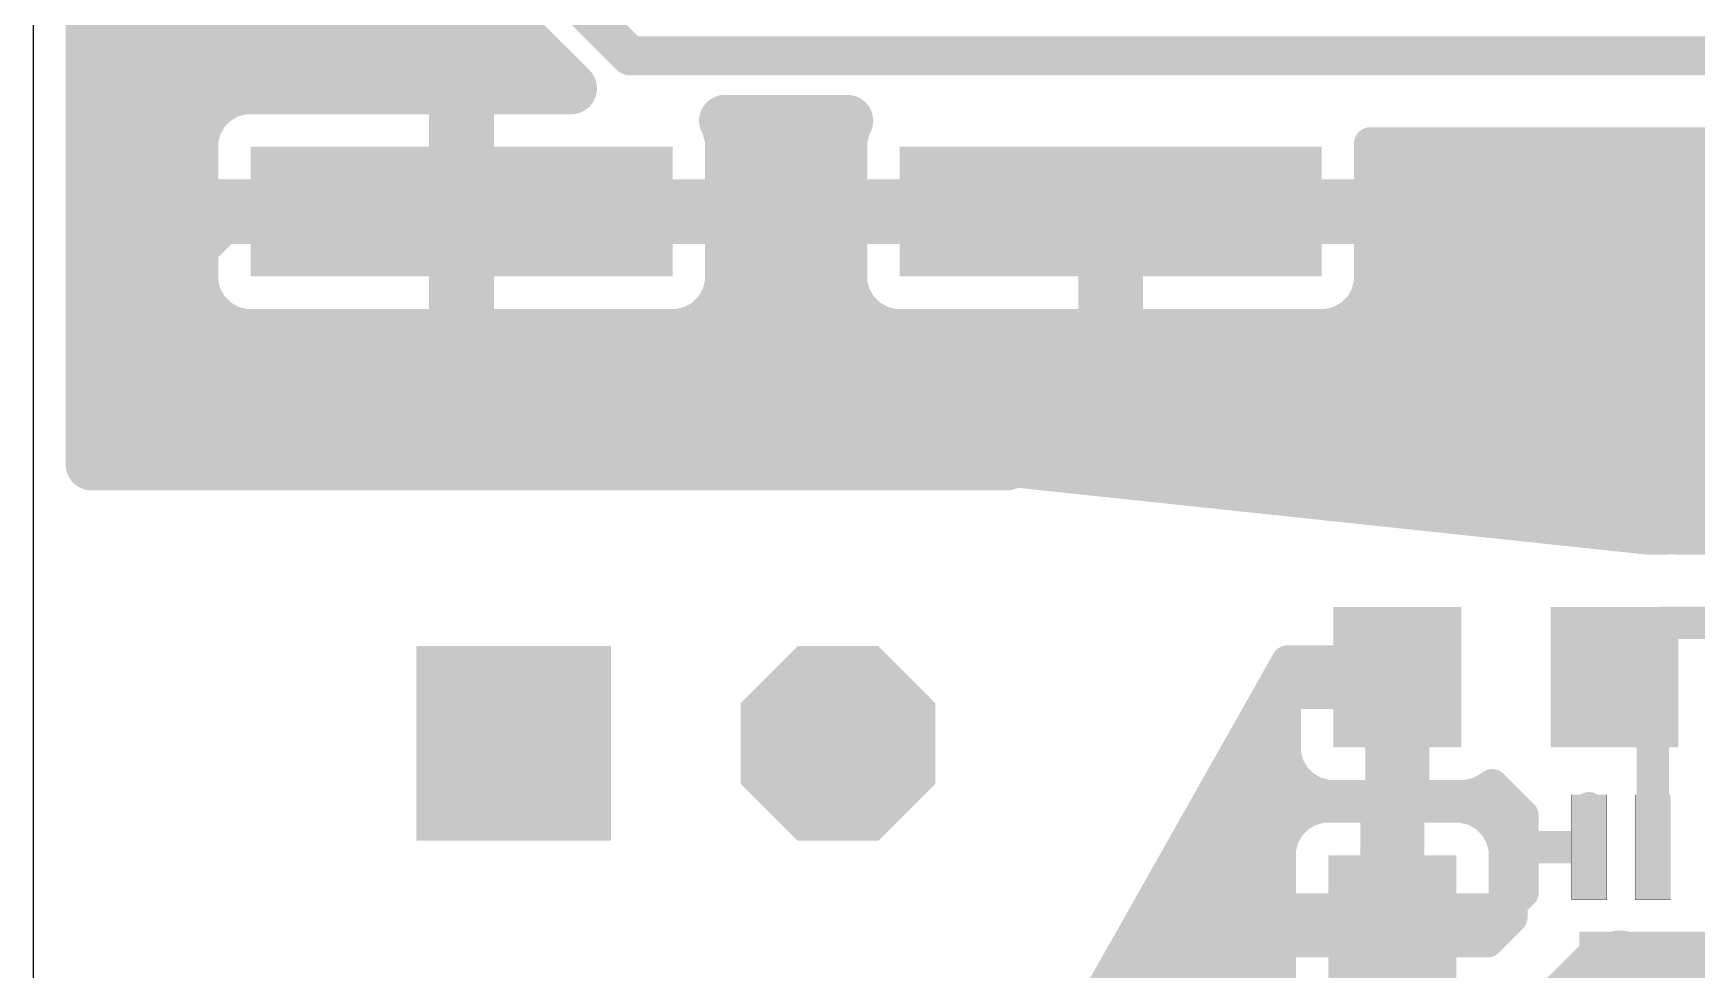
# Model space of a CAD drawing. Extents: x 0 to 81, y 1 to 51.
# Drawn here: x 0 to 13.02, y 10.62 to 17.96 of the extents above; entities that cross this region are included whole.
import ezdxf

# ---------------------------------------------------------------- set-up
doc = ezdxf.new("R2010")
doc.units = 0
for name, color, linetype in [('1', 22, 'CONTINUOUS'), ('17', 82, 'CONTINUOUS'), ('20', 7, 'CONTINUOUS')]:
    doc.layers.add(name, color=color, linetype=linetype)

# ---------------------------------------------------------------- blocks, each defined once
blk = doc.blocks.new('RECT')
blk.add_solid([(-0.5, -0.5), (0.5, -0.5), (-0.5, 0.5), (0.5, 0.5)])
blk = doc.blocks.new('SQUAREP')
blk.add_solid([(-0.5, -0.5), (0.5, -0.5), (-0.5, 0.5), (0.5, 0.5)])
blk = doc.blocks.new('OCTAGONP')
at = {"const_width": 0.5}
blk.add_lwpolyline([(-0.25, -0.1036), (-0.25, 0.1036), (-0.1036, 0.25), (0.1036, 0.25), (0.25, 0.1036), (0.25, -0.1036), (0.1036, -0.25), (-0.1036, -0.25), (-0.25, -0.1036), (-0.25, 0.1036)], dxfattribs=at)
blk = doc.blocks.new('RECT132000X44800R1')
at = {"const_width": 0.0014}
blk.add_lwpolyline([(0.4118, -0.1386), (0.4118, 0.1386, 0.4142), (0.4111, 0.1393), (-0.4111, 0.1393, 0.4142), (-0.4118, 0.1386), (-0.4118, -0.1386, 0.4142), (-0.4111, -0.1393), (0.4111, -0.1393, 0.4142)], format="xyb", close=True, dxfattribs=at)
blk.add_solid([(-0.4115, -0.139), (0.4115, -0.139), (-0.4115, 0.139), (0.4115, 0.139)])
blk = doc.blocks.new('ROUNDP')
at = {"const_width": 0.5}
blk.add_lwpolyline([(0, -0.25, 1), (0, 0.25, 1), (0, -0.25)], format="xyb", dxfattribs=at)

msp = doc.modelspace()

# ---------------------------------------------------------------- linework, layer by layer
at = {"layer": '1'}
for points, const_width in [([(0.4572, 14.5796), (0.4572, 41.0972)], 0.4064), ([(4.6736, 17.78), (3.3528, 19.1008)], 0.3048), ([(0.6096, 18.4404), (0.6096, 16.6116)], 0.6096), ([(3.5488, 18.1864), (4.2092, 17.526)], 0.4064), ([(0.4572, 17.8816), (3.8536, 17.8816)], 0.4064), ([(8.89, 17.78), (4.6736, 17.78)], 0.3048), ([(27.94, 17.78), (8.89, 17.78)], 0.3048), ([(1.6416, 17.526), (1.5253, 17.4948)], 0.4064), ([(3.302, 17.526), (1.6416, 17.526)], 0.4064), ([(3.302, 16.6116), (3.302, 17.526)], 0.4064), ([(4.2092, 17.526), (3.4036, 17.526)], 0.4064), ([(3.4036, 17.526), (3.4036, 16.6116)], 0.4064), ([(0.4572, 17.4752), (1.4913, 17.4752)], 0.4064), ([(1.4211, 17.4347), (1.3359, 17.3495)], 0.4064), ([(1.5253, 17.4948), (1.4211, 17.4347)], 0.4064), ([(3.302, 17.4752), (3.4036, 17.4752)], 0.4064), ([(1.2758, 17.2453), (1.2446, 17.129)], 0.4064), ([(1.3359, 17.3495), (1.2758, 17.2453)], 0.4064), ([(5.4298, 17.2453), (5.4144, 17.272)], 0.4064), ([(5.4144, 17.272), (6.3712, 17.272)], 0.4064), ([(5.461, 17.129), (5.4298, 17.2453)], 0.4064), ([(6.3558, 17.2453), (6.3246, 17.129)], 0.4064), ([(6.3712, 17.272), (6.3558, 17.2453)], 0.4064), ([(1.2446, 17.129), (1.2446, 16.6116)], 0.4064), ([(5.461, 16.6116), (5.461, 17.129)], 0.4064), ([(6.3246, 17.129), (6.3246, 16.6116)], 0.4064), ([(0.4572, 17.0688), (1.2446, 17.0688)], 0.4064), ([(3.302, 17.0688), (3.4036, 17.0688)], 0.4064), ([(5.461, 17.0688), (6.3246, 17.0688)], 0.4064), ([(10.4648, 16.6878), (10.4648, 17.0942)], 0.254), ([(10.4648, 17.0942), (27.3388, 17.0942)], 0.254), ([(10.4648, 17.018), (27.2626, 17.018)], 0.254), ([(0.4572, 16.6624), (1.2446, 16.6624)], 0.4064), ([(0.6096, 16.6116), (1.1424, 16.1854)], 0.6096), ([(1.2446, 16.6116), (3.302, 16.6116)], 0.4064), ([(3.302, 16.6624), (3.4036, 16.6624)], 0.4064), ([(3.4036, 16.6116), (3.302, 16.6116)], 0.4064), ([(3.302, 16.6116), (3.302, 16.51)], 0.4064), ([(3.4036, 16.51), (3.4036, 16.6116)], 0.4064), ([(3.4036, 16.6116), (5.461, 16.6116)], 0.4064), ([(5.461, 16.6624), (6.3246, 16.6624)], 0.4064), ([(6.3246, 16.6116), (7.62, 16.6116)], 0.4064), ([(7.62, 16.6116), (7.62, 16.51)], 0.4064), ([(8.5598, 16.4338), (8.5598, 16.6878)], 0.254), ([(8.5598, 16.6878), (10.4648, 16.6878)], 0.254), ([(10.4648, 16.764), (27.138, 16.764)], 0.254), ([(1.5178, 16.5608), (1.1424, 16.1854)], 0.4064), ([(3.302, 16.51), (1.2446, 16.51)], 0.4064), ([(1.2446, 16.51), (1.2446, 15.9926)], 0.4064), ([(8.4328, 16.5608), (1.5178, 16.5608)], 0.4064), ([(3.302, 15.5956), (3.302, 16.51)], 0.4064), ([(3.302, 16.51), (3.4036, 16.51)], 0.4064), ([(3.4036, 16.51), (3.4036, 15.5956)], 0.4064), ([(5.461, 16.51), (3.4036, 16.51)], 0.4064), ([(5.461, 15.9926), (5.461, 16.51)], 0.4064), ([(7.62, 16.51), (6.3246, 16.51)], 0.4064), ([(6.3246, 16.51), (6.3246, 15.9926)], 0.4064), ([(8.3058, 15.6718), (8.3058, 16.4338)], 0.254), ([(8.3058, 16.4338), (8.5598, 16.4338)], 0.254), ([(8.5598, 16.51), (27.1018, 16.51)], 0.254), ([(10.4648, 16.4338), (8.5598, 16.4338)], 0.254), ([(8.5598, 16.4338), (8.5598, 15.6718)], 0.254), ([(10.4648, 16.0026), (10.4648, 16.4338)], 0.254), ([(0.4572, 16.256), (1.2446, 16.256)], 0.4064), ([(3.302, 16.256), (3.4036, 16.256)], 0.4064), ([(5.461, 16.256), (6.3246, 16.256)], 0.4064), ([(8.3058, 16.256), (8.5598, 16.256)], 0.254), ([(10.4648, 16.256), (27.1379, 16.256)], 0.254), ([(1.2446, 15.9926), (1.2758, 15.8763)], 0.4064), ([(5.4298, 15.8763), (5.461, 15.9926)], 0.4064), ([(6.3246, 15.9926), (6.3558, 15.8763)], 0.4064), ([(0.4572, 15.8496), (1.2912, 15.8496)], 0.4064), ([(1.2758, 15.8763), (1.3359, 15.7721)], 0.4064), ([(3.302, 15.8496), (3.4036, 15.8496)], 0.4064), ([(5.3697, 15.7721), (5.4298, 15.8763)], 0.4064), ([(5.4144, 15.8496), (6.3712, 15.8496)], 0.4064), ([(6.3558, 15.8763), (6.4159, 15.7721)], 0.4064), ([(8.3058, 16.002), (8.5598, 16.002)], 0.254), ([(10.3887, 15.8189), (10.4388, 15.9057)], 0.254), ([(10.4388, 15.9057), (10.4648, 16.0026)], 0.254), ([(10.4646, 16.002), (27.2626, 16.002)], 0.254), ([(1.3359, 15.7721), (1.4211, 15.6869)], 0.4064), ([(1.4211, 15.6869), (1.5253, 15.6268)], 0.4064), ([(5.1803, 15.6268), (5.2845, 15.6869)], 0.4064), ([(5.2845, 15.6869), (5.3697, 15.7721)], 0.4064), ([(6.4159, 15.7721), (6.5011, 15.6869)], 0.4064), ([(6.5011, 15.6869), (6.6053, 15.6268)], 0.4064), ([(10.3177, 15.7479), (10.3887, 15.8189)], 0.254), ([(1.5253, 15.6268), (1.6416, 15.5956)], 0.4064), ([(1.6416, 15.5956), (3.302, 15.5956)], 0.4064), ([(3.4036, 15.5956), (5.064, 15.5956)], 0.4064), ([(5.064, 15.5956), (5.1803, 15.6268)], 0.4064), ([(6.6053, 15.6268), (6.7216, 15.5956)], 0.4064), ([(6.7216, 15.5956), (7.62, 15.5956)], 0.4064), ([(7.62, 15.5956), (7.62, 14.5796)], 0.4064), ([(7.6708, 14.5288), (7.6527, 15.6718)], 0.254), ([(7.6527, 15.6718), (8.3058, 15.6718)], 0.254), ([(8.3058, 15.748), (8.5598, 15.748)], 0.254), ([(8.5598, 15.6718), (10.134, 15.6718)], 0.254), ([(10.134, 15.6718), (10.2309, 15.6978)], 0.254), ([(10.2309, 15.6978), (10.3177, 15.7479)], 0.254), ([(10.3178, 15.748), (27.5893, 15.748)], 0.254), ([(0.4572, 15.4432), (7.62, 15.4432)], 0.4064), ([(7.6555, 15.494), (29.999, 15.494)], 0.254), ([(7.6595, 15.24), (30.1795, 15.24)], 0.254), ([(0.4572, 15.0368), (7.62, 15.0368)], 0.4064), ([(7.6635, 14.986), (32.6905, 14.986)], 0.254), ([(7.6676, 14.732), (33.2137, 14.732)], 0.254), ([(0.4572, 14.6304), (7.62, 14.6304)], 0.4064), ([(7.62, 14.5796), (0.4572, 14.5796)], 0.4064), ([(12.652, 13.9996), (7.6708, 14.5288)], 0.254), ([(8.149, 14.478), (33.1985, 14.478)], 0.254), ([(10.5398, 14.224), (21.2217, 14.224)], 0.254), ([(12.7395, 13.9996), (12.652, 13.9996)], 0.254), ([(12.8525, 14.0058), (12.7395, 13.9996)], 0.254), ([(12.8702, 13.9996), (12.8525, 14.0058)], 0.254), ([(19.9138, 13.9996), (12.8702, 13.9996)], 0.254), ([(12.7576, 13.3392), (12.3766, 12.9138)], 0.254), ([(12.6776, 13.2948), (12.3766, 12.9138)], 0.254), ([(12.6776, 11.5823), (12.6776, 13.2948)], 0.254), ([(18.1624, 13.3392), (12.7576, 13.3392)], 0.254), ([(7.62, 9.144), (9.8183, 13.0368)], 0.254), ([(9.8183, 13.0368), (10.5536, 13.0368)], 0.254), ([(10.5536, 13.0368), (10.5536, 12.7907)], 0.254), ([(9.7715, 12.954), (10.5536, 12.954)], 0.254), ([(10.5536, 12.7907), (9.7957, 12.7907)], 0.254), ([(9.7957, 12.7907), (9.7957, 12.3136)], 0.254), ([(10.5536, 11.9827), (10.5536, 12.7907)], 0.254), ([(10.5536, 12.7907), (10.7996, 12.7907)], 0.254), ([(10.7996, 12.7907), (10.7996, 11.9828)], 0.254), ([(9.6281, 12.7), (9.7957, 12.7)], 0.254), ([(10.5536, 12.7), (10.7996, 12.7)], 0.254), ([(9.4847, 12.446), (9.7957, 12.446)], 0.254), ([(10.5536, 12.446), (10.7996, 12.446)], 0.254), ([(9.7957, 12.3136), (9.8216, 12.2167)], 0.254), ([(9.3412, 12.192), (9.8359, 12.192)], 0.254), ([(9.8216, 12.2167), (9.8718, 12.1298)], 0.254), ([(9.8718, 12.1298), (9.9427, 12.0589)], 0.254), ([(10.5536, 12.192), (10.7996, 12.192)], 0.254), ([(9.9427, 12.0589), (10.0296, 12.0087)], 0.254), ([(10.0296, 12.0087), (10.1265, 11.9828)], 0.254), ([(10.1265, 11.9828), (10.5536, 11.9827)], 0.254), ([(10.7996, 11.9828), (11.2268, 11.9828)], 0.254), ([(11.2268, 11.9828), (11.3237, 12.0087)], 0.254), ([(11.3237, 12.0087), (11.4106, 12.0589)], 0.254), ([(11.4106, 12.0589), (11.4189, 12.0672)], 0.254), ([(11.4189, 12.0672), (11.6557, 11.8304)], 0.254), ([(9.1978, 11.938), (11.5481, 11.938)], 0.254), ([(9.9906, 11.8748), (9.9037, 11.8246)], 0.254), ([(10.0875, 11.9007), (9.9906, 11.8748)], 0.254), ([(10.5146, 11.9007), (10.0875, 11.9007)], 0.254), ([(10.5146, 11.0928), (10.5146, 11.9007)], 0.254), ([(11.1878, 11.9007), (10.7607, 11.9007)], 0.254), ([(10.7607, 11.9007), (10.7607, 11.0928)], 0.254), ([(11.2847, 11.8748), (11.1878, 11.9007)], 0.254), ([(11.3716, 11.8246), (11.2847, 11.8748)], 0.254), ([(12.1776, 11.5823), (12.1776, 11.8872)], 0.254), ([(9.8328, 11.7537), (9.7826, 11.6668)], 0.254), ([(9.9037, 11.8246), (9.8328, 11.7537)], 0.254), ([(11.4425, 11.7537), (11.3716, 11.8246)], 0.254), ([(11.4927, 11.6668), (11.4425, 11.7537)], 0.254), ([(11.6557, 11.8304), (11.6567, 11.8304)], 0.254), ([(11.6567, 11.8304), (11.6567, 11.5823)], 0.254), ([(9.0544, 11.684), (9.7925, 11.684)], 0.254), ([(9.7826, 11.6668), (9.7567, 11.5699)], 0.254), ([(10.5146, 11.684), (10.7607, 11.684)], 0.254), ([(11.4828, 11.684), (11.6567, 11.684)], 0.254), ([(11.5186, 11.5699), (11.4927, 11.6668)], 0.254), ([(9.7567, 11.5699), (9.7567, 11.0928)], 0.254), ([(11.5186, 11.0928), (11.5186, 11.5699)], 0.254), ([(12.1776, 11.5824), (11.5824, 11.5824)], 0.254), ([(11.6567, 11.5823), (12.0043, 11.5823)], 0.254), ([(12.0043, 11.5822), (11.6567, 11.5822)], 0.254), ([(11.6567, 11.5822), (11.6567, 11.2281)], 0.254), ([(12.0043, 11.5823), (12.0043, 11.5822)], 0.254), ([(12.1776, 11.5823), (12.1776, 11.5824)], 0.254), ([(8.9109, 11.43), (9.7567, 11.43)], 0.254), ([(10.5146, 11.43), (10.7607, 11.43)], 0.254), ([(11.5186, 11.43), (11.6567, 11.43)], 0.254), ([(11.6567, 11.2281), (11.5693, 11.1407)], 0.254), ([(8.7675, 11.176), (9.7567, 11.176)], 0.254), ([(9.7567, 11.0928), (10.5146, 11.0928)], 0.254), ([(10.5146, 11.176), (10.7607, 11.176)], 0.254), ([(10.7607, 11.0928), (10.5146, 11.0928)], 0.254), ([(10.5146, 11.0928), (10.5146, 10.8467)], 0.254), ([(10.7607, 10.8467), (10.7607, 11.0928)], 0.254), ([(10.7607, 11.0928), (11.5186, 11.0928)], 0.254), ([(11.5186, 11.176), (11.6046, 11.176)], 0.254), ([(11.5693, 11.1407), (11.5693, 11.0328)], 0.254), ([(11.5693, 11.0328), (11.3832, 10.8467)], 0.254), ([(8.624, 10.922), (10.5146, 10.922)], 0.254), ([(10.5146, 10.8467), (9.7567, 10.8467)], 0.254), ([(9.7567, 10.8467), (9.7567, 10.3696)], 0.254), ([(10.7607, 10.922), (11.4585, 10.922)], 0.254), ([(11.3832, 10.8467), (10.7607, 10.8467)], 0.254), ([(12.2252, 10.7548), (18.288, 10.8204)], 0.254), ([(11.2727, 9.8023), (12.2252, 10.7548)], 0.254), ([(8.4806, 10.668), (9.7567, 10.668)], 0.254), ([(12.1384, 10.668), (20.1626, 10.668)], 0.254)]:
    msp.add_lwpolyline(points, dxfattribs=dict(at, const_width=const_width))
for points, const_width in [([(0.4572, 17.9832, 1), (0.4572, 17.78)], 0.2032), ([(3.8536, 17.78, 1), (3.8536, 17.9832)], 0.2032), ([(4.6736, 17.8562, 1), (4.6736, 17.7038)], 0.1524), ([(4.6197, 17.7261, 1), (4.7275, 17.8339)], 0.1524), ([(8.89, 17.8562, 1), (8.89, 17.7038)], 0.1524), ([(8.89, 17.7038, 1), (8.89, 17.8562)], 0.1524), ([(1.6416, 17.6276, 1), (1.6416, 17.4244)], 0.2032), ([(1.6679, 17.4279, 1), (1.6153, 17.6241)], 0.2032), ([(3.4036, 17.526, 1), (3.2004, 17.526)], 0.2032), ([(3.4036, 17.6276, 1), (3.4036, 17.4244)], 0.2032), ([(3.5052, 17.526, 1), (3.302, 17.526)], 0.2032), ([(3.302, 17.4244, 1), (3.302, 17.6276)], 0.2032), ([(4.2092, 17.4244, 1), (4.2092, 17.6276)], 0.2032), ([(0.4572, 17.5768, 1), (0.4572, 17.3736)], 0.2032), ([(1.3703, 17.5226, 1), (1.4719, 17.3467)], 0.2032), ([(1.4929, 17.3628, 1), (1.3492, 17.5065)], 0.2032), ([(1.499, 17.593, 1), (1.5516, 17.3967)], 0.2032), ([(1.5761, 17.4069, 1), (1.4745, 17.5828)], 0.2032), ([(1.4913, 17.3736, 1), (1.4913, 17.5768)], 0.2032), ([(3.302, 17.5768, 1), (3.302, 17.3736)], 0.2032), ([(3.4036, 17.3736, 1), (3.4036, 17.5768)], 0.2032), ([(4.1373, 17.4542, 1), (4.281, 17.5978)], 0.2032), ([(1.3739, 17.219, 1), (1.1776, 17.2716)], 0.2032), ([(1.2641, 17.4214, 1), (1.4078, 17.2777)], 0.2032), ([(1.4239, 17.2987, 1), (1.248, 17.4003)], 0.2032), ([(5.5024, 17.3228, 1), (5.3264, 17.2212)], 0.2032), ([(5.4144, 17.3736, 1), (5.4144, 17.1704)], 0.2032), ([(5.528, 17.2716, 1), (5.3317, 17.219)], 0.2032), ([(6.4539, 17.219, 1), (6.2576, 17.2716)], 0.2032), ([(6.4592, 17.2212, 1), (6.2832, 17.3228)], 0.2032), ([(6.3712, 17.1704, 1), (6.3712, 17.3736)], 0.2032), ([(1.3462, 17.129, 1), (1.143, 17.129)], 0.2032), ([(1.1878, 17.2961, 1), (1.3637, 17.1945)], 0.2032), ([(5.3419, 17.1945, 1), (5.5178, 17.2961)], 0.2032), ([(5.5626, 17.129, 1), (5.3594, 17.129)], 0.2032), ([(6.4262, 17.129, 1), (6.223, 17.129)], 0.2032), ([(6.2678, 17.2961, 1), (6.4437, 17.1945)], 0.2032), ([(0.4572, 17.1704, 1), (0.4572, 16.9672)], 0.2032), ([(1.1465, 17.1553, 1), (1.3427, 17.1027)], 0.2032), ([(1.2446, 16.9672, 1), (1.2446, 17.1704)], 0.2032), ([(3.302, 17.1704, 1), (3.302, 16.9672)], 0.2032), ([(3.4036, 16.9672, 1), (3.4036, 17.1704)], 0.2032), ([(5.461, 17.1704, 1), (5.461, 16.9672)], 0.2032), ([(5.3629, 17.1027, 1), (5.5591, 17.1553)], 0.2032), ([(6.2265, 17.1553, 1), (6.4227, 17.1027)], 0.2032), ([(6.3246, 16.9672, 1), (6.3246, 17.1704)], 0.2032), ([(10.5283, 17.0942, 1), (10.4013, 17.0942)], 0.127), ([(10.4648, 17.1577, 1), (10.4648, 17.0307)], 0.127), ([(10.4648, 17.0815, 1), (10.4648, 16.9545)], 0.127), ([(0.4572, 16.764, 1), (0.4572, 16.5608)], 0.2032), ([(0.7048, 16.7306, 1), (0.5144, 16.4926)], 0.3048), ([(1.2446, 16.7132, 1), (1.2446, 16.51)], 0.2032), ([(1.2446, 16.5608, 1), (1.2446, 16.764)], 0.2032), ([(3.302, 16.764, 1), (3.302, 16.5608)], 0.2032), ([(3.302, 16.7132, 1), (3.302, 16.51)], 0.2032), ([(3.4036, 16.6116, 1), (3.2004, 16.6116)], 0.2032), ([(3.302, 16.51, 1), (3.302, 16.7132)], 0.2032), ([(3.5052, 16.6116, 1), (3.302, 16.6116)], 0.2032), ([(3.4036, 16.7132, 1), (3.4036, 16.51)], 0.2032), ([(3.4036, 16.5608, 1), (3.4036, 16.764)], 0.2032), ([(3.4036, 16.51, 1), (3.4036, 16.7132)], 0.2032), ([(5.461, 16.764, 1), (5.461, 16.5608)], 0.2032), ([(5.461, 16.51, 1), (5.461, 16.7132)], 0.2032), ([(6.3246, 16.7132, 1), (6.3246, 16.51)], 0.2032), ([(6.3246, 16.5608, 1), (6.3246, 16.764)], 0.2032), ([(7.7216, 16.6116, 1), (7.5184, 16.6116)], 0.2032), ([(7.62, 16.51, 1), (7.62, 16.7132)], 0.2032), ([(8.6233, 16.6878, 1), (8.4963, 16.6878)], 0.127), ([(8.5598, 16.7513, 1), (8.5598, 16.6243)], 0.127), ([(10.4648, 16.8275, 1), (10.4648, 16.7005)], 0.127), ([(10.4648, 16.6243, 1), (10.4648, 16.7513)], 0.127), ([(0.4572, 16.6116, 1), (0.762, 16.6116)], 0.3048), ([(1.143, 16.6116, 1), (1.3462, 16.6116)], 0.2032), ([(1.2446, 16.6116, 1), (1.2446, 16.4084)], 0.2032), ([(1.3462, 16.51, 1), (1.143, 16.51)], 0.2032), ([(1.5178, 16.6624, 1), (1.5178, 16.4592)], 0.2032), ([(1.5896, 16.489, 1), (1.446, 16.6326)], 0.2032), ([(3.2004, 16.6116, 1), (3.4036, 16.6116)], 0.2032), ([(3.4036, 16.51, 1), (3.2004, 16.51)], 0.2032), ([(3.302, 16.6116, 1), (3.302, 16.4084)], 0.2032), ([(3.302, 16.6116, 1), (3.5052, 16.6116)], 0.2032), ([(3.302, 16.4084, 1), (3.302, 16.6116)], 0.2032), ([(3.5052, 16.51, 1), (3.302, 16.51)], 0.2032), ([(3.4036, 16.6116, 1), (3.4036, 16.4084)], 0.2032), ([(3.4036, 16.4084, 1), (3.4036, 16.6116)], 0.2032), ([(5.5626, 16.51, 1), (5.3594, 16.51)], 0.2032), ([(5.3594, 16.6116, 1), (5.5626, 16.6116)], 0.2032), ([(5.461, 16.4084, 1), (5.461, 16.6116)], 0.2032), ([(6.223, 16.6116, 1), (6.4262, 16.6116)], 0.2032), ([(6.3246, 16.6116, 1), (6.3246, 16.4084)], 0.2032), ([(6.4262, 16.51, 1), (6.223, 16.51)], 0.2032), ([(7.62, 16.4084, 1), (7.62, 16.6116)], 0.2032), ([(8.4328, 16.4592, 1), (8.4328, 16.6624)], 0.2032), ([(10.4013, 16.6878, 1), (10.5283, 16.6878)], 0.127), ([(3.2004, 16.51, 1), (3.4036, 16.51)], 0.2032), ([(3.302, 16.51, 1), (3.5052, 16.51)], 0.2032), ([(7.5184, 16.51, 1), (7.7216, 16.51)], 0.2032), ([(8.3693, 16.4338, 1), (8.2423, 16.4338)], 0.127), ([(8.3058, 16.4973, 1), (8.3058, 16.3703)], 0.127), ([(8.5598, 16.5735, 1), (8.5598, 16.4465)], 0.127), ([(8.5598, 16.4973, 1), (8.5598, 16.3703)], 0.127), ([(8.6233, 16.4338, 1), (8.4963, 16.4338)], 0.127), ([(8.5598, 16.3703, 1), (8.5598, 16.4973)], 0.127), ([(10.5283, 16.4338, 1), (10.4013, 16.4338)], 0.127), ([(10.4648, 16.3703, 1), (10.4648, 16.4973)], 0.127), ([(0.4572, 16.3576, 1), (0.4572, 16.1544)], 0.2032), ([(1.0472, 16.0664, 1), (1.2376, 16.3044)], 0.3048), ([(1.2446, 16.1544, 1), (1.2446, 16.3576)], 0.2032), ([(3.302, 16.3576, 1), (3.302, 16.1544)], 0.2032), ([(3.4036, 16.1544, 1), (3.4036, 16.3576)], 0.2032), ([(5.461, 16.3576, 1), (5.461, 16.1544)], 0.2032), ([(6.3246, 16.1544, 1), (6.3246, 16.3576)], 0.2032), ([(8.4963, 16.4338, 1), (8.6233, 16.4338)], 0.127), ([(1.0705, 16.2572, 1), (1.2142, 16.1135)], 0.2032), ([(8.3058, 16.3195, 1), (8.3058, 16.1925)], 0.127), ([(8.5598, 16.1925, 1), (8.5598, 16.3195)], 0.127), ([(10.4648, 16.3195, 1), (10.4648, 16.1925)], 0.127), ([(1.3427, 16.0189, 1), (1.1465, 15.9663)], 0.2032), ([(5.5591, 15.9663, 1), (5.3629, 16.0189)], 0.2032), ([(6.4227, 16.0189, 1), (6.2265, 15.9663)], 0.2032), ([(0.4572, 15.9512, 1), (0.4572, 15.748)], 0.2032), ([(1.143, 15.9926, 1), (1.3462, 15.9926)], 0.2032), ([(1.3637, 15.9271, 1), (1.1878, 15.8255)], 0.2032), ([(1.2912, 15.748, 1), (1.2912, 15.9512)], 0.2032), ([(3.302, 15.9512, 1), (3.302, 15.748)], 0.2032), ([(3.4036, 15.748, 1), (3.4036, 15.9512)], 0.2032), ([(5.4144, 15.9512, 1), (5.4144, 15.748)], 0.2032), ([(5.5178, 15.8255, 1), (5.3419, 15.9271)], 0.2032), ([(5.3594, 15.9926, 1), (5.5626, 15.9926)], 0.2032), ([(6.223, 15.9926, 1), (6.4262, 15.9926)], 0.2032), ([(6.4437, 15.9271, 1), (6.2678, 15.8255)], 0.2032), ([(6.3712, 15.748, 1), (6.3712, 15.9512)], 0.2032), ([(8.3058, 16.0655, 1), (8.3058, 15.9385)], 0.127), ([(8.5598, 15.9385, 1), (8.5598, 16.0655)], 0.127), ([(10.4938, 15.874, 1), (10.3838, 15.9375)], 0.127), ([(10.4646, 16.0655, 1), (10.4646, 15.9385)], 0.127), ([(10.4013, 16.0026, 1), (10.5283, 16.0026)], 0.127), ([(10.5261, 15.9862, 1), (10.4035, 16.0191)], 0.127), ([(1.1776, 15.85, 1), (1.3739, 15.9026)], 0.2032), ([(1.4078, 15.8439, 1), (1.2641, 15.7002)], 0.2032), ([(1.248, 15.7213, 1), (1.4239, 15.8229)], 0.2032), ([(1.4719, 15.7749, 1), (1.3703, 15.599)], 0.2032), ([(5.3353, 15.599, 1), (5.2337, 15.7749)], 0.2032), ([(5.2817, 15.8229, 1), (5.4576, 15.7213)], 0.2032), ([(5.4415, 15.7002, 1), (5.2978, 15.8439)], 0.2032), ([(5.3317, 15.9026, 1), (5.528, 15.85)], 0.2032), ([(6.2576, 15.85, 1), (6.4539, 15.9026)], 0.2032), ([(6.4878, 15.8439, 1), (6.3441, 15.7002)], 0.2032), ([(6.328, 15.7213, 1), (6.5039, 15.8229)], 0.2032), ([(6.5519, 15.7749, 1), (6.4503, 15.599)], 0.2032), ([(10.3337, 15.8506, 1), (10.4437, 15.7871)], 0.127), ([(10.4336, 15.774, 1), (10.3438, 15.8638)], 0.127), ([(10.3775, 15.9222, 1), (10.5002, 15.8893)], 0.127), ([(1.3492, 15.6151, 1), (1.4929, 15.7588)], 0.2032), ([(1.5516, 15.7249, 1), (1.499, 15.5286)], 0.2032), ([(1.4745, 15.5388, 1), (1.5761, 15.7147)], 0.2032), ([(1.6416, 15.6972, 1), (1.6416, 15.494)], 0.2032), ([(1.6153, 15.4975, 1), (1.6679, 15.6937)], 0.2032), ([(3.302, 15.494, 1), (3.302, 15.6972)], 0.2032), ([(3.4036, 15.6972, 1), (3.4036, 15.494)], 0.2032), ([(5.0377, 15.6937, 1), (5.0903, 15.4975)], 0.2032), ([(5.064, 15.494, 1), (5.064, 15.6972)], 0.2032), ([(5.1295, 15.7147, 1), (5.2311, 15.5388)], 0.2032), ([(5.2066, 15.5286, 1), (5.154, 15.7249)], 0.2032), ([(5.2127, 15.7588, 1), (5.3564, 15.6151)], 0.2032), ([(6.4292, 15.6151, 1), (6.5729, 15.7588)], 0.2032), ([(6.6316, 15.7249, 1), (6.579, 15.5286)], 0.2032), ([(6.5545, 15.5388, 1), (6.6561, 15.7147)], 0.2032), ([(6.7216, 15.6972, 1), (6.7216, 15.494)], 0.2032), ([(6.6953, 15.4975, 1), (6.7479, 15.6937)], 0.2032), ([(7.7216, 15.5956, 1), (7.5184, 15.5956)], 0.2032), ([(7.62, 15.494, 1), (7.62, 15.6972)], 0.2032), ([(7.7161, 15.6728, 1), (7.5892, 15.6708)], 0.127), ([(7.6527, 15.7353, 1), (7.6527, 15.6083)], 0.127), ([(8.3058, 15.8115, 1), (8.3058, 15.6845)], 0.127), ([(8.3058, 15.6083, 1), (8.3058, 15.7353)], 0.127), ([(8.5598, 15.7353, 1), (8.5598, 15.6083)], 0.127), ([(8.5598, 15.6845, 1), (8.5598, 15.8115)], 0.127), ([(10.1175, 15.7331, 1), (10.1504, 15.6105)], 0.127), ([(10.134, 15.6083, 1), (10.134, 15.7353)], 0.127), ([(10.1991, 15.7528, 1), (10.2626, 15.6428)], 0.127), ([(10.2473, 15.6364, 1), (10.2144, 15.7591)], 0.127), ([(10.2728, 15.7928, 1), (10.3626, 15.703)], 0.127), ([(10.3178, 15.8115, 1), (10.3178, 15.6845)], 0.127), ([(10.3495, 15.6929, 1), (10.286, 15.8029)], 0.127), ([(0.4572, 15.5448, 1), (0.4572, 15.3416)], 0.2032), ([(3.2004, 15.5956, 1), (3.4036, 15.5956)], 0.2032), ([(3.302, 15.5956, 1), (3.5052, 15.5956)], 0.2032), ([(7.62, 15.3416, 1), (7.62, 15.5448)], 0.2032), ([(8.2423, 15.6718, 1), (8.3693, 15.6718)], 0.127), ([(8.4963, 15.6718, 1), (8.6233, 15.6718)], 0.127), ([(7.6555, 15.5575, 1), (7.6555, 15.4305)], 0.127), ([(7.6595, 15.3035, 1), (7.6595, 15.1765)], 0.127), ([(0.4572, 15.1384, 1), (0.4572, 14.9352)], 0.2032), ([(7.62, 14.9352, 1), (7.62, 15.1384)], 0.2032), ([(7.6635, 15.0495, 1), (7.6635, 14.9225)], 0.127), ([(7.6676, 14.7955, 1), (7.6676, 14.6685)], 0.127), ([(0.4572, 14.732, 1), (0.4572, 14.5288)], 0.2032), ([(0.4572, 14.6812, 1), (0.4572, 14.478)], 0.2032), ([(7.62, 14.5288, 1), (7.62, 14.732)], 0.2032), ([(7.62, 14.478, 1), (7.62, 14.6812)], 0.2032), ([(0.3556, 14.5796, 1), (0.5588, 14.5796)], 0.2032), ([(7.5184, 14.5796, 1), (7.7216, 14.5796)], 0.2032), ([(7.6775, 14.5919, 1), (7.6641, 14.4657)], 0.127), ([(7.6073, 14.5278, 1), (7.7343, 14.5298)], 0.127), ([(8.149, 14.5415, 1), (8.149, 14.4145)], 0.127), ([(10.5398, 14.2875, 1), (10.5398, 14.1605)], 0.127), ([(12.652, 14.0631, 1), (12.652, 13.9361)], 0.127), ([(12.6453, 13.9365, 1), (12.6587, 14.0627)], 0.127), ([(12.736, 14.063, 1), (12.743, 13.9362)], 0.127), ([(12.7395, 13.9361, 1), (12.7395, 14.0631)], 0.127), ([(12.8735, 14.0657, 1), (12.8314, 13.9459)], 0.127), ([(12.8702, 14.0631, 1), (12.8702, 13.9361)], 0.127), ([(12.856, 13.9424, 1), (12.849, 14.0692)], 0.127), ([(12.8492, 13.9397, 1), (12.8912, 14.0595)], 0.127), ([(12.7411, 13.2948, 1), (12.6142, 13.2948)], 0.127), ([(12.7275, 13.2554, 1), (12.6278, 13.3341)], 0.127), ([(12.7576, 13.4027, 1), (12.7576, 13.2757)], 0.127), ([(12.805, 13.2968, 1), (12.7103, 13.3816)], 0.127), ([(9.8183, 13.1003, 1), (9.8183, 12.9733)], 0.127), ([(9.8736, 13.0055, 1), (9.763, 13.068)], 0.127), ([(10.6171, 13.0368, 1), (10.4901, 13.0368)], 0.127), ([(10.5536, 12.9733, 1), (10.5536, 13.1003)], 0.127), ([(9.7715, 13.0175, 1), (9.7715, 12.8905)], 0.127), ([(10.5536, 12.8905, 1), (10.5536, 13.0175)], 0.127), ([(9.7957, 12.8542, 1), (9.7957, 12.7272)], 0.127), ([(9.8591, 12.7907, 1), (9.7322, 12.7907)], 0.127), ([(10.6171, 12.7907, 1), (10.4901, 12.7907)], 0.127), ([(10.5536, 12.8542, 1), (10.5536, 12.7272)], 0.127), ([(10.5536, 12.7272, 1), (10.5536, 12.8542)], 0.127), ([(10.8631, 12.7907, 1), (10.7362, 12.7907)], 0.127), ([(10.7996, 12.7272, 1), (10.7996, 12.8542)], 0.127), ([(12.3293, 12.9561, 1), (12.424, 12.8714)], 0.127), ([(12.3268, 12.9531, 1), (12.4265, 12.8744)], 0.127), ([(9.6281, 12.7635, 1), (9.6281, 12.6365)], 0.127), ([(9.7957, 12.6365, 1), (9.7957, 12.7635)], 0.127), ([(10.4901, 12.7907, 1), (10.6171, 12.7907)], 0.127), ([(10.5536, 12.7635, 1), (10.5536, 12.6365)], 0.127), ([(10.7996, 12.6365, 1), (10.7996, 12.7635)], 0.127), ([(9.4847, 12.5095, 1), (9.4847, 12.3825)], 0.127), ([(9.7957, 12.3825, 1), (9.7957, 12.5095)], 0.127), ([(10.5536, 12.5095, 1), (10.5536, 12.3825)], 0.127), ([(10.7996, 12.3825, 1), (10.7996, 12.5095)], 0.127), ([(9.857, 12.33, 1), (9.7343, 12.2972)], 0.127), ([(9.7322, 12.3136, 1), (9.8591, 12.3136)], 0.127), ([(9.3412, 12.2555, 1), (9.3412, 12.1285)], 0.127), ([(9.8766, 12.2484, 1), (9.7666, 12.1849)], 0.127), ([(9.7603, 12.2003, 1), (9.883, 12.2331)], 0.127), ([(9.9167, 12.1747, 1), (9.8269, 12.0849)], 0.127), ([(9.8359, 12.1285, 1), (9.8359, 12.2555)], 0.127), ([(10.5536, 12.2555, 1), (10.5536, 12.1285)], 0.127), ([(10.7996, 12.1285, 1), (10.7996, 12.2555)], 0.127), ([(9.8168, 12.0981, 1), (9.9268, 12.1616)], 0.127), ([(9.9745, 12.1139, 1), (9.911, 12.0039)], 0.127), ([(9.8978, 12.014, 1), (9.9876, 12.1038)], 0.127), ([(10.046, 12.0701, 1), (10.0132, 11.9474)], 0.127), ([(9.9978, 11.9537, 1), (10.0613, 12.0637)], 0.127), ([(10.1265, 12.0462, 1), (10.1265, 11.9193)], 0.127), ([(10.5536, 11.9192, 1), (10.5536, 12.0462)], 0.127), ([(10.7996, 12.0463, 1), (10.7996, 11.9193)], 0.127), ([(11.2268, 11.9193, 1), (11.2268, 12.0463)], 0.127), ([(11.292, 12.0637, 1), (11.3555, 11.9537)], 0.127), ([(11.3401, 11.9474, 1), (11.3073, 12.0701)], 0.127), ([(11.3657, 12.1038, 1), (11.4555, 12.014)], 0.127), ([(11.4638, 12.1121, 1), (11.374, 12.0223)], 0.127), ([(11.4638, 12.0223, 1), (11.374, 12.1121)], 0.127), ([(11.4423, 12.0039, 1), (11.3788, 12.1139)], 0.127), ([(9.1978, 12.0015, 1), (9.1978, 11.8745)], 0.127), ([(9.9742, 11.9361, 1), (10.007, 11.8134)], 0.127), ([(10.0223, 11.8198, 1), (9.9588, 11.9298)], 0.127), ([(10.0875, 11.9642, 1), (10.0875, 11.8372)], 0.127), ([(10.1039, 11.8394, 1), (10.0711, 11.9621)], 0.127), ([(10.1101, 11.9214, 1), (10.1429, 12.0441)], 0.127), ([(10.5781, 11.9007, 1), (10.4511, 11.9007)], 0.127), ([(10.4901, 11.9827, 1), (10.6171, 11.9827)], 0.127), ([(10.5146, 11.8372, 1), (10.5146, 11.9642)], 0.127), ([(10.7607, 11.9642, 1), (10.7607, 11.8372)], 0.127), ([(10.8241, 11.9007, 1), (10.6972, 11.9007)], 0.127), ([(10.7362, 11.9828, 1), (10.8631, 11.9828)], 0.127), ([(11.2042, 11.9621, 1), (11.1714, 11.8394)], 0.127), ([(11.2104, 12.0441, 1), (11.2432, 11.9214)], 0.127), ([(11.1878, 11.8372, 1), (11.1878, 11.9642)], 0.127), ([(11.3165, 11.9298, 1), (11.253, 11.8198)], 0.127), ([(11.2683, 11.8134, 1), (11.3011, 11.9361)], 0.127), ([(11.5481, 11.8745, 1), (11.5481, 12.0015)], 0.127), ([(12.2411, 11.8872, 1), (12.1142, 11.8872)], 0.127), ([(9.7879, 11.7986, 1), (9.8777, 11.7088)], 0.127), ([(9.8878, 11.7219, 1), (9.7778, 11.7854)], 0.127), ([(9.872, 11.8796, 1), (9.9355, 11.7696)], 0.127), ([(9.9486, 11.7797, 1), (9.8588, 11.8695)], 0.127), ([(11.4165, 11.8695, 1), (11.3267, 11.7797)], 0.127), ([(11.3398, 11.7696, 1), (11.4033, 11.8796)], 0.127), ([(11.4975, 11.7854, 1), (11.3875, 11.7219)], 0.127), ([(11.3976, 11.7088, 1), (11.4874, 11.7986)], 0.127), ([(11.6557, 11.8939, 1), (11.6557, 11.7669)], 0.127), ([(11.7202, 11.8304, 1), (11.5932, 11.8304)], 0.127), ([(11.6108, 11.7854, 1), (11.7006, 11.8753)], 0.127), ([(11.6567, 11.7669, 1), (11.6567, 11.8939)], 0.127), ([(9.0544, 11.7475, 1), (9.0544, 11.6205)], 0.127), ([(9.7276, 11.6986, 1), (9.8376, 11.6351)], 0.127), ([(9.844, 11.6504, 1), (9.7213, 11.6832)], 0.127), ([(9.7925, 11.6205, 1), (9.7925, 11.7475)], 0.127), ([(10.5146, 11.7475, 1), (10.5146, 11.6205)], 0.127), ([(10.7607, 11.6205, 1), (10.7607, 11.7475)], 0.127), ([(11.4828, 11.7475, 1), (11.4828, 11.6205)], 0.127), ([(11.554, 11.6832, 1), (11.4313, 11.6504)], 0.127), ([(11.4377, 11.6351, 1), (11.5477, 11.6986)], 0.127), ([(11.6567, 11.6205, 1), (11.6567, 11.7475)], 0.127), ([(9.6953, 11.5863, 1), (9.818, 11.5535)], 0.127), ([(9.8201, 11.5699, 1), (9.6932, 11.5699)], 0.127), ([(11.5821, 11.5699, 1), (11.4551, 11.5699)], 0.127), ([(11.4573, 11.5535, 1), (11.58, 11.5863)], 0.127), ([(11.5824, 11.6459, 1), (11.5824, 11.5189)], 0.127), ([(11.6567, 11.6458, 1), (11.6567, 11.5188)], 0.127), ([(11.6567, 11.6457, 1), (11.6567, 11.5187)], 0.127), ([(11.7202, 11.5822, 1), (11.5932, 11.5822)], 0.127), ([(11.5932, 11.5823, 1), (11.7202, 11.5823)], 0.127), ([(12.0678, 11.5823, 1), (11.9408, 11.5823)], 0.127), ([(11.9408, 11.5822, 1), (12.0678, 11.5822)], 0.127), ([(12.0043, 11.5188, 1), (12.0043, 11.6458)], 0.127), ([(12.0043, 11.5187, 1), (12.0043, 11.6457)], 0.127), ([(12.2411, 11.5824, 1), (12.1142, 11.5824)], 0.127), ([(12.1142, 11.5823, 1), (12.2411, 11.5823)], 0.127), ([(12.1142, 11.5823, 1), (12.2411, 11.5823)], 0.127), ([(12.1776, 11.5189, 1), (12.1776, 11.6459)], 0.127), ([(12.6142, 11.5823, 1), (12.7411, 11.5823)], 0.127), ([(8.9109, 11.4935, 1), (8.9109, 11.3665)], 0.127), ([(9.7567, 11.3665, 1), (9.7567, 11.4935)], 0.127), ([(10.5146, 11.4935, 1), (10.5146, 11.3665)], 0.127), ([(10.7607, 11.3665, 1), (10.7607, 11.4935)], 0.127), ([(11.5186, 11.4935, 1), (11.5186, 11.3665)], 0.127), ([(11.6567, 11.3665, 1), (11.6567, 11.4935)], 0.127), ([(11.7016, 11.1832, 1), (11.6117, 11.273)], 0.127), ([(8.7675, 11.2395, 1), (8.7675, 11.1125)], 0.127), ([(9.7567, 11.1562, 1), (9.7567, 11.0293)], 0.127), ([(9.7567, 11.1125, 1), (9.7567, 11.2395)], 0.127), ([(10.5146, 11.2395, 1), (10.5146, 11.1125)], 0.127), ([(10.5146, 11.1563, 1), (10.5146, 11.0293)], 0.127), ([(10.5781, 11.0928, 1), (10.4511, 11.0928)], 0.127), ([(10.5146, 11.0293, 1), (10.5146, 11.1562)], 0.127), ([(10.8242, 11.0928, 1), (10.6972, 11.0928)], 0.127), ([(10.7607, 11.1562, 1), (10.7607, 11.0293)], 0.127), ([(10.7607, 11.1125, 1), (10.7607, 11.2395)], 0.127), ([(10.7607, 11.0293, 1), (10.7607, 11.1563)], 0.127), ([(11.5186, 11.2395, 1), (11.5186, 11.1125)], 0.127), ([(11.5243, 11.1856, 1), (11.6142, 11.0958)], 0.127), ([(11.6327, 11.1407, 1), (11.5058, 11.1407)], 0.127), ([(11.5186, 11.0293, 1), (11.5186, 11.1562)], 0.127), ([(11.5932, 11.2281, 1), (11.7202, 11.2281)], 0.127), ([(11.6046, 11.1125, 1), (11.6046, 11.2395)], 0.127), ([(9.6932, 11.0928, 1), (9.8201, 11.0928)], 0.127), ([(10.4511, 11.0928, 1), (10.5781, 11.0928)], 0.127), ([(10.6972, 11.0928, 1), (10.8241, 11.0928)], 0.127), ([(11.4551, 11.0928, 1), (11.5821, 11.0928)], 0.127), ([(11.5058, 11.0328, 1), (11.6327, 11.0328)], 0.127), ([(11.6142, 10.9879, 1), (11.5243, 11.0777)], 0.127), ([(8.624, 10.9855, 1), (8.624, 10.8585)], 0.127), ([(9.7567, 10.9102, 1), (9.7567, 10.7832)], 0.127), ([(9.8201, 10.8467, 1), (9.6932, 10.8467)], 0.127), ([(10.5146, 10.8585, 1), (10.5146, 10.9855)], 0.127), ([(10.5146, 10.7832, 1), (10.5146, 10.9102)], 0.127), ([(10.7607, 10.9855, 1), (10.7607, 10.8585)], 0.127), ([(10.7607, 10.9102, 1), (10.7607, 10.7832)], 0.127), ([(11.3383, 10.8916, 1), (11.4281, 10.8018)], 0.127), ([(11.3832, 10.7832, 1), (11.3832, 10.9102)], 0.127), ([(11.4585, 10.8585, 1), (11.4585, 10.9855)], 0.127), ([(10.4511, 10.8467, 1), (10.5781, 10.8467)], 0.127), ([(10.6972, 10.8467, 1), (10.8242, 10.8467)], 0.127), ([(12.2245, 10.8182, 1), (12.2258, 10.6913)], 0.127), ([(12.2701, 10.7098, 1), (12.1802, 10.7997)], 0.127), ([(8.4806, 10.7315, 1), (8.4806, 10.6045)], 0.127), ([(9.7567, 10.6045, 1), (9.7567, 10.7315)], 0.127), ([(12.1384, 10.7315, 1), (12.1384, 10.6045)], 0.127)]:
    msp.add_lwpolyline(points, format="xyb", dxfattribs=dict(at, const_width=const_width))
at = {"layer": '20'}
msp.add_line((0, 51), (0, 1), dxfattribs=at)

# ---------------------------------------------------------------- block references
at = {"layer": '1'}
for p, xscale, yscale, rotation in [((3.3528, 16.5608), 3.302, 1.016, 180), ((8.4328, 16.5608), 3.302, 1.016, 180), ((13.1776, 10.1197), 1.6, 2.15, 90)]:
    msp.add_blockref('RECT', p, dxfattribs=dict(at, xscale=xscale, yscale=yscale, rotation=rotation))
at = {"layer": '1', "yscale": 1.1, "rotation": 180}
for p in [(10.6767, 12.9138), (12.3766, 12.9138)]:
    msp.add_blockref('RECT', p, dxfattribs=at)
at = {"layer": '1', "rotation": 90}
for p in [(12.1776, 11.5823), (12.6776, 11.5823)]:
    msp.add_blockref('RECT132000X44800R1', p, dxfattribs=at)
at = {"layer": '1', "xscale": 1.1, "rotation": 270}
msp.add_blockref('RECT', (10.6377, 10.9698), dxfattribs=at)
at = {"layer": '17', "xscale": 1.524, "yscale": 1.524, "rotation": 270}
for name, p in [('SQUAREP', (3.7592, 12.3952)), ('OCTAGONP', (6.2992, 12.3952))]:
    msp.add_blockref(name, p, dxfattribs=at)
at = {"layer": '17', "xscale": 0.6048, "yscale": 0.6048}
msp.add_blockref('ROUNDP', (12.4157, 10.6278), dxfattribs=at)

doc.saveas('drawing.dxf')
